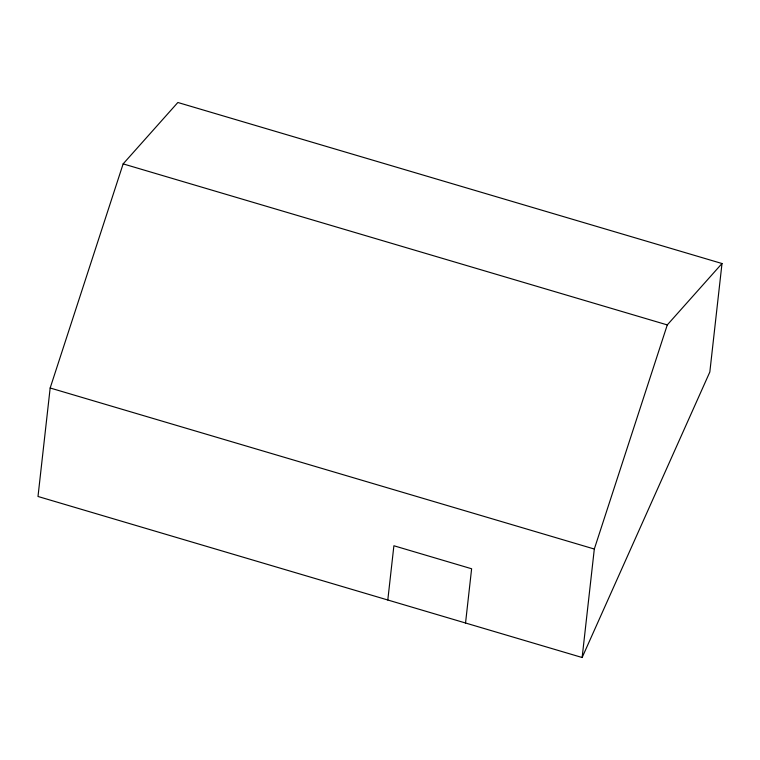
<?xml version="1.0" encoding="UTF-8"?>
<svg xmlns="http://www.w3.org/2000/svg" width="760" height="760" viewBox="0 0 760 760"><rect width="100%" height="100%" fill="white"/><g stroke="black" fill="none" stroke-linecap="round" stroke-linejoin="round"><path stroke-width="1.14" d="M50.169 387.999L38 496.479L582.141 657.514L709.831 372.001L722 263.52L177.859 102.486L123.139 163.884L50.169 387.999L594.311 549.033L582.141 657.514M387.799 600.001L393.889 545.756L471.618 568.765L465.538 623M594.311 549.033L667.28 324.919L722 263.52M123.139 163.884L667.28 324.919"/></g></svg>
